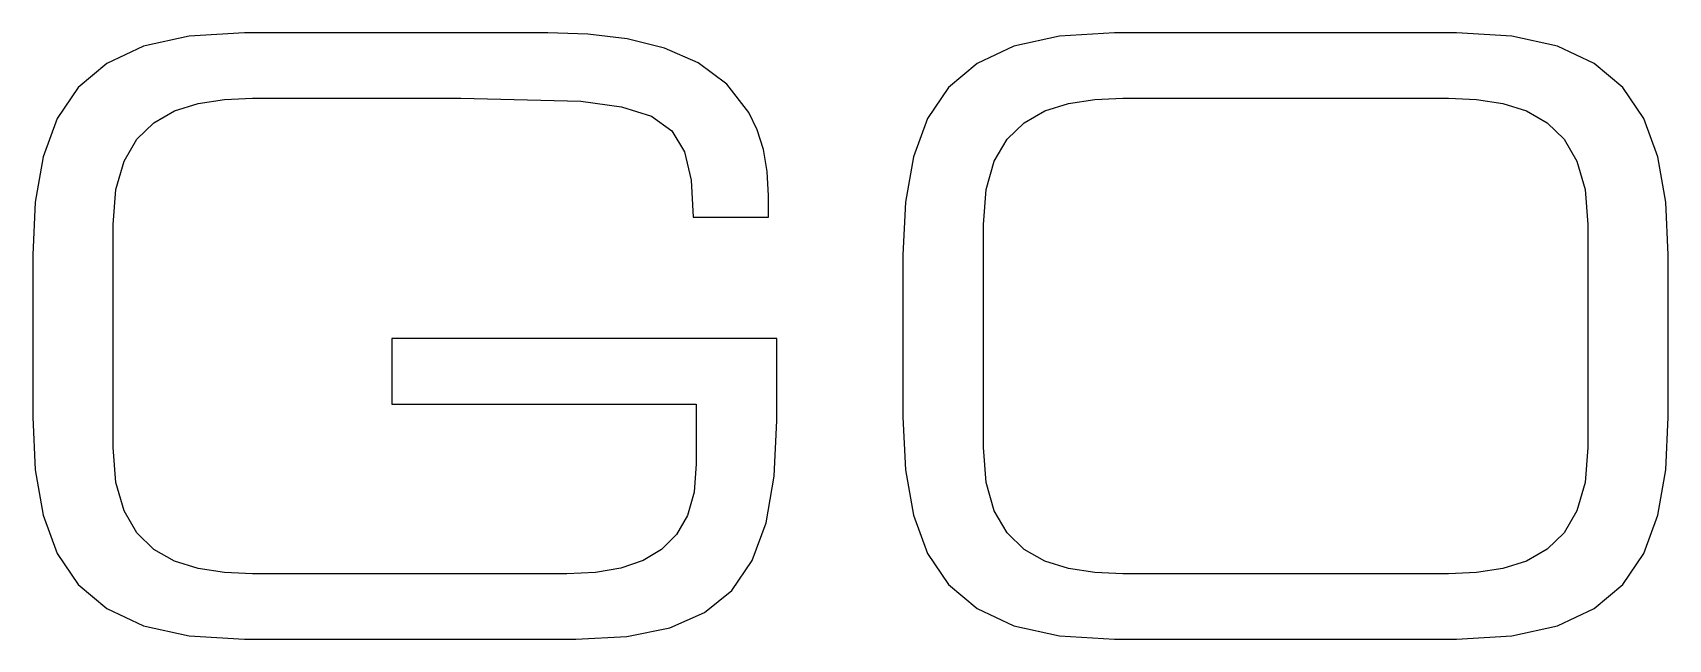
# Model space of a CAD drawing. Extents: x 10 to 171, y -133 to 62.
# Drawn here: x 81.9 to 171.2, y -133.3 to -100.2 of the extents above.
import ezdxf

# ---------------------------------------------------------------- set-up
doc = ezdxf.new("R2010")
doc.units = 0

msp = doc.modelspace()

# ---------------------------------------------------------------- linework, layer by layer
at = {"layer": 'Layer 1'}
for p, q in [((87.956708, -100.936099), (85.951209, -101.871735)), ((90.449406, -100.377412), (87.956708, -100.936099)), ((93.4671, -100.192), (90.449406, -100.377412)), ((110.0428, -100.19182), (93.4671, -100.192)), ((112.232753, -100.268032), (110.0428, -100.19182)), ((114.382804, -100.532718), (112.232753, -100.268032)), ((116.415254, -101.039954), (114.382804, -100.532718)), ((135.489608, -100.936099), (133.484109, -101.871735)), ((137.982306, -100.377412), (135.489608, -100.936099)), ((141, -100.192), (137.982306, -100.377412)), ((159.6816, -100.1912), (141, -100.192)), ((162.6993, -100.376613), (159.6816, -100.1912)), ((165.192, -100.935301), (162.6993, -100.376613)), ((167.1975, -101.87094), (165.192, -100.935301)), ((118.252404, -101.843814), (116.415254, -101.039954)), ((85.951209, -101.871735), (84.395107, -103.187996)), ((119.816553, -102.998373), (118.252404, -101.843814)), ((133.484109, -101.871735), (131.928008, -103.187996)), ((168.7536, -103.187204), (167.1975, -101.87094)), ((84.395107, -103.187996), (83.250605, -104.888558)), ((121.030001, -104.557707), (119.816553, -102.998373)), ((131.928008, -103.187996), (130.783505, -104.888558)), ((169.8981, -104.887767), (168.7536, -103.187204)), ((88.527995, -105.108609), (89.654818, -104.470384)), ((89.654818, -104.470384), (90.948592, -104.06001)), ((90.948592, -104.06001), (92.378865, -103.840735)), ((92.378865, -103.840735), (93.91519, -103.77581)), ((93.91519, -103.77581), (105.294, -103.776)), ((105.294, -103.776), (111.8488, -103.9405)), ((111.8488, -103.9405), (114.0699, -104.236687)), ((114.0699, -104.236687), (115.6988, -104.755998)), ((136.060795, -105.108609), (137.187618, -104.470384)), ((137.187618, -104.470384), (138.481392, -104.06001)), ((138.481392, -104.06001), (139.911665, -103.840735)), ((139.911665, -103.840735), (141.44799, -103.77581)), ((141.44799, -103.77581), (159.233, -103.776)), ((159.233, -103.776), (160.769322, -103.840925)), ((160.769322, -103.840925), (162.199594, -104.0602)), ((162.199594, -104.0602), (163.493367, -104.470574)), ((163.493367, -104.470574), (164.620191, -105.108799)), ((83.250605, -104.888558), (82.479903, -106.977096)), ((87.598572, -106.011433), (88.527995, -105.108609)), ((115.6988, -104.755998), (116.8195, -105.55881)), ((121.480932, -105.506063), (121.030001, -104.557707)), ((130.783505, -104.888558), (130.012803, -106.977096)), ((135.131372, -106.011433), (136.060795, -105.108609)), ((164.620191, -105.108799), (165.549616, -106.011623)), ((170.6688, -106.976304), (169.8981, -104.887767)), ((86.896998, -107.215606), (87.598572, -106.011433)), ((116.8195, -105.55881), (117.516, -106.705495)), ((121.81505, -106.575891), (121.480932, -105.506063)), ((134.429798, -107.215606), (135.131372, -106.011433)), ((165.549616, -106.011623), (166.25119, -107.215796)), ((82.479903, -106.977096), (82.045201, -109.457285)), ((117.516, -106.705495), (117.8723, -108.256431)), ((122.022644, -107.77395), (121.81505, -106.575891)), ((130.012803, -106.977096), (129.578101, -109.457285)), ((171.1035, -109.45649), (170.6688, -106.976304)), ((86.453725, -108.757878), (86.896998, -107.215606)), ((122.094, -109.107), (122.022644, -107.77395)), ((133.986525, -108.757878), (134.429798, -107.215606)), ((166.25119, -107.215796), (166.694465, -108.758068)), ((86.2992, -110.675), (86.453725, -108.757878)), ((117.8723, -108.256431), (117.9724, -110.27199)), ((133.832, -110.675), (133.986525, -108.757878)), ((166.694465, -108.758068), (166.84899, -110.67519)), ((82.045201, -109.457285), (81.9087, -112.3328)), ((122.094, -110.272), (122.094, -109.107)), ((129.578101, -109.457285), (129.4416, -112.3328)), ((171.24, -112.332), (171.1035, -109.45649)), ((86.29911, -122.86081), (86.2992, -110.675)), ((117.9724, -110.27199), (122.094, -110.272)), ((133.83201, -122.86081), (133.832, -110.675)), ((166.84899, -110.67519), (166.849, -122.86)), ((81.9087, -112.3328), (81.9088, -121.203)), ((129.4416, -112.3328), (129.4411, -121.2024)), ((171.2394, -121.2032), (171.24, -112.332)), ((122.542, -116.902), (101.531, -116.902)), ((101.531, -116.902), (101.531, -120.486)), ((122.542, -121.3824), (122.542, -116.902)), ((101.531, -120.486), (118.152, -120.486)), ((118.152, -120.486), (118.152, -123.756)), ((81.9088, -121.203), (82.0453, -124.07851)), ((122.402962, -124.430287), (122.542, -121.3824)), ((129.4411, -121.2024), (129.5776, -124.07791)), ((171.102899, -124.078713), (171.2394, -121.2032)), ((86.453635, -124.777932), (86.29911, -122.86081)), ((133.986535, -124.777932), (133.83201, -122.86081)), ((166.849, -122.86), (166.694475, -124.777122)), ((82.0453, -124.07851), (82.48, -126.558696)), ((118.152, -123.756), (118.027925, -125.300197)), ((129.5776, -124.07791), (130.0123, -126.558096)), ((170.668197, -126.5589), (171.102899, -124.078713)), ((86.89691, -126.320204), (86.453635, -124.777932)), ((121.967299, -126.9747), (122.402962, -124.430287)), ((134.42981, -126.320204), (133.986535, -124.777932)), ((166.694475, -124.777122), (166.251202, -126.319394)), ((118.027925, -125.300197), (117.6634, -126.583994)), ((82.48, -126.558696), (83.2507, -128.647233)), ((87.598484, -127.524377), (86.89691, -126.320204)), ((117.6634, -126.583994), (117.069976, -127.624192)), ((130.0123, -126.558096), (130.783, -128.646633)), ((135.131384, -127.524377), (134.42981, -126.320204)), ((166.251202, -126.319394), (165.549628, -127.523567)), ((169.897495, -128.647438), (170.668197, -126.5589)), ((88.527909, -128.427201), (87.598484, -127.524377)), ((117.069976, -127.624192), (116.259201, -128.437591)), ((121.207185, -129.045562), (121.967299, -126.9747)), ((136.060809, -128.427201), (135.131384, -127.524377)), ((165.549628, -127.523567), (164.620205, -128.426391)), ((89.654733, -129.065426), (88.527909, -128.427201)), ((116.259201, -128.437591), (115.242627, -129.040991)), ((137.187633, -129.065426), (136.060809, -128.427201)), ((164.620205, -128.426391), (163.493382, -129.064616)), ((83.2507, -128.647233), (84.3952, -130.347796)), ((90.948506, -129.4758), (89.654733, -129.065426)), ((92.378778, -129.695075), (90.948506, -129.4758)), ((114.031804, -129.45119), (112.638282, -129.68499)), ((115.242627, -129.040991), (114.031804, -129.45119)), ((120.094796, -130.6728), (121.207185, -129.045562)), ((130.783, -128.646633), (131.9275, -130.347196)), ((138.481406, -129.4758), (137.187633, -129.065426)), ((139.911678, -129.695075), (138.481406, -129.4758)), ((162.199608, -129.47499), (160.769335, -129.694265)), ((163.493382, -129.064616), (162.199608, -129.47499)), ((168.752993, -130.348), (169.897495, -128.647438)), ((84.3952, -130.347796), (85.9513, -131.66406)), ((93.9151, -129.76), (92.378778, -129.695075)), ((111.07361, -129.75919), (93.9151, -129.76)), ((112.638282, -129.68499), (111.07361, -129.75919)), ((131.9275, -130.347196), (133.4836, -131.66346)), ((141.448, -129.76), (139.911678, -129.695075)), ((159.23301, -129.75919), (141.448, -129.76)), ((160.769335, -129.694265), (159.23301, -129.75919)), ((167.196891, -131.664263), (168.752993, -130.348)), ((118.602308, -131.886337), (120.094796, -130.6728)), ((85.9513, -131.66406), (87.9568, -132.599699)), ((116.701896, -132.7161), (118.602308, -131.886337)), ((133.4836, -131.66346), (135.4891, -132.599099)), ((165.191392, -132.5999), (167.196891, -131.664263)), ((87.9568, -132.599699), (90.4495, -133.158387)), ((114.365735, -133.192012), (116.701896, -132.7161)), ((135.4891, -132.599099), (137.9818, -133.157787)), ((162.698694, -133.158588), (165.191392, -132.5999)), ((90.4495, -133.158387), (93.4672, -133.3438)), ((93.4672, -133.3438), (111.566, -133.344)), ((111.566, -133.344), (114.365735, -133.192012)), ((137.9818, -133.157787), (140.9995, -133.3432)), ((140.9995, -133.3432), (159.681, -133.344)), ((159.681, -133.344), (162.698694, -133.158588))]:
    msp.add_line(p, q, dxfattribs=at)

doc.saveas('drawing.dxf')
